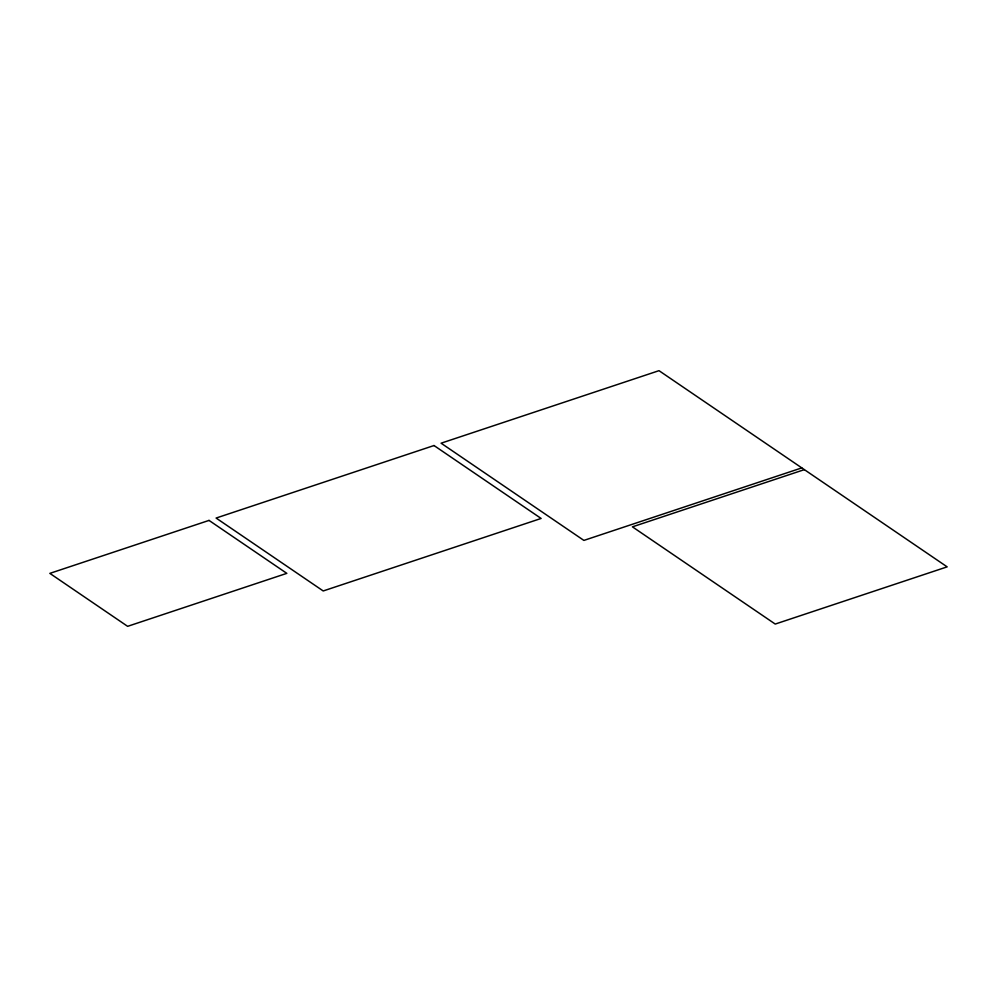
<?xml version="1.0" encoding="UTF-8"?>
<svg xmlns="http://www.w3.org/2000/svg" width="997" height="997" viewBox="0 0 997 997"><rect width="100%" height="100%" fill="white"/><g stroke="black" fill="none" stroke-linecap="round" stroke-linejoin="round"><path stroke-width="1.5" d="M801.8 467.892L583.893 540.411L441.098 443.191L659.005 370.672L947.15 566.857L775.23 624.06L632.434 526.84L804.355 469.637M209.034 520.409L49.85 573.375L127.628 626.328L286.812 573.35L209.034 520.409M434.019 445.534L216.112 518.054L323.215 590.959L541.122 518.452L434.019 445.534"/></g></svg>
